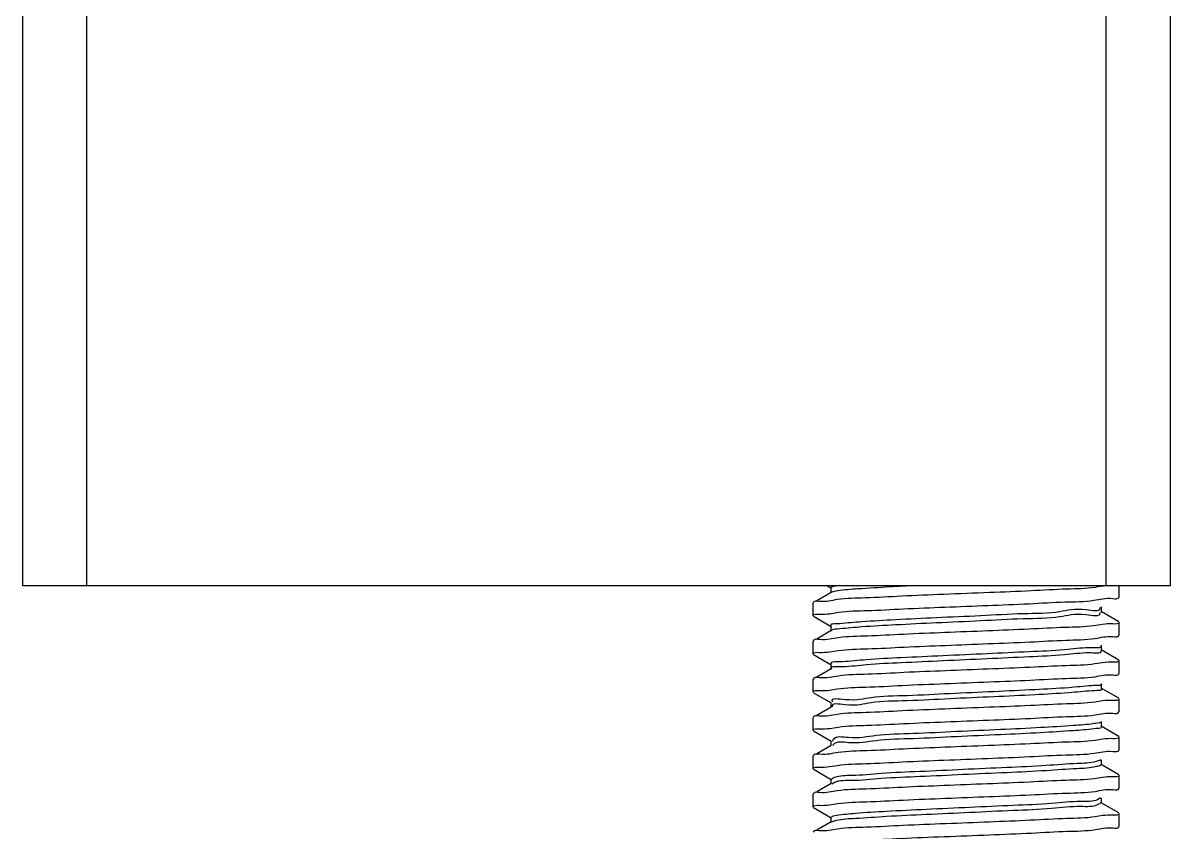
# Model space of a CAD drawing. Extents: x 552102 to 973302, y -80747 to 40012826.
# Drawn here: x 602475.2 to 602786.3, y 211737 to 211956.4 of the extents above; entities that cross this region are included whole.
import ezdxf

# ---------------------------------------------------------------- set-up
doc = ezdxf.new("R2010")
doc.units = 0
doc.header["$LTSCALE"] = 1000
doc.header["$MEASUREMENT"] = 0
doc.layers.add('02___PRT_ALL_AXES', color=7, linetype='Continuous')

msp = doc.modelspace()

# ---------------------------------------------------------------- linework, layer by layer
at = {"color": 2, "linetype": 'Continuous'}
for p, q in [((602475.24, 211803.84), (602475.24, 213739.2)), ((602492.52, 211803.84), (602492.52, 213739.2)), ((602769, 211803.84), (602769, 213739.2)), ((602786.28, 213739.2), (602786.28, 211803.84)), ((602786.28, 211803.84), (602475.24, 211803.84))]:
    msp.add_line(p, q, dxfattribs=at)
at = {"color": 133, "linetype": 'Continuous'}
for p, q in [((602693.21, 211803.84), (602694.41, 211803.15)), ((602694.3, 211803.28), (602694.3, 211801.9)), ((602694.41, 211802.02), (602690.48, 211799.75)), ((602694.58, 211802.05), (602694.43, 211801.99)), ((602772.36, 211800.74), (602772.46, 211800.86)), ((602689.61, 211799.24), (602689.51, 211799.13)), ((602693.99, 211796.26), (602696.38, 211796.64)), ((602767.22, 211796.62), (602767.24, 211796.46)), ((602767.24, 211797.92), (602767.24, 211797.84)), ((602772.36, 211794.06), (602767.56, 211796.84)), ((602767.67, 211796.71), (602767.67, 211798.09)), ((602689.61, 211795.56), (602694.41, 211792.78)), ((602767.98, 211793.36), (602765.63, 211792.99)), ((602694.41, 211791.66), (602690.48, 211789.38)), ((602694.3, 211792.91), (602694.3, 211791.53)), ((602772.36, 211790.38), (602772.46, 211790.49)), ((602689.61, 211788.88), (602689.51, 211788.76)), ((602767.67, 211786.34), (602767.67, 211787.73)), ((602689.61, 211785.19), (602694.41, 211782.41)), ((602693.99, 211785.9), (602696.3, 211786.26)), ((602772.36, 211783.69), (602767.56, 211786.47)), ((602694.41, 211781.29), (602690.48, 211779.01)), ((602694.3, 211782.54), (602694.3, 211781.16)), ((602767.99, 211782.97), (602765.91, 211782.64)), ((602689.61, 211778.51), (602689.51, 211778.39)), ((602772.36, 211780.01), (602772.46, 211780.12)), ((602689.61, 211774.82), (602694.41, 211772.05)), ((602693.98, 211775.55), (602696.02, 211775.88)), ((602772.36, 211773.32), (602767.56, 211776.1)), ((602767.67, 211775.98), (602767.67, 211777.36)), ((602694.3, 211772.17), (602694.3, 211770.79)), ((602767.99, 211772.6), (602765.93, 211772.27)), ((602694.41, 211770.92), (602690.48, 211768.64)), ((602772.36, 211769.64), (602772.46, 211769.75)), ((602689.61, 211768.14), (602689.51, 211768.03)), ((602693.99, 211765.16), (602696.33, 211765.53)), ((602772.36, 211762.96), (602767.56, 211765.74)), ((602767.67, 211765.61), (602767.67, 211766.99)), ((602689.61, 211764.46), (602694.41, 211761.68)), ((602694.41, 211760.55), (602690.48, 211758.28)), ((602694.3, 211761.81), (602694.3, 211760.42)), ((602694.83, 211760.57), (602694.74, 211760.4)), ((602694.85, 211760.61), (602694.83, 211760.57)), ((602767.99, 211762.24), (602765.93, 211761.9)), ((602772.36, 211759.27), (602772.46, 211759.39)), ((602689.61, 211757.77), (602689.51, 211757.66)), ((602767.67, 211755.24), (602767.67, 211756.62)), ((602689.61, 211754.09), (602694.41, 211751.31)), ((602693.98, 211754.81), (602696.08, 211755.14)), ((602772.36, 211752.59), (602767.56, 211755.37)), ((602694.41, 211750.18), (602690.48, 211747.91)), ((602694.3, 211751.44), (602694.3, 211750.06)), ((602694.72, 211750.13), (602694.56, 211750.01)), ((602694.78, 211750.16), (602694.72, 211750.13)), ((602767.98, 211751.88), (602765.72, 211751.52)), ((602689.61, 211747.4), (602689.51, 211747.29)), ((602772.36, 211748.9), (602772.46, 211749.02)), ((602689.61, 211743.72), (602694.41, 211740.94)), ((602693.98, 211744.44), (602696.11, 211744.78)), ((602767.39, 211746.31), (602766.69, 211745.87)), ((602772.36, 211742.22), (602767.56, 211745)), ((602767.67, 211744.87), (602767.67, 211746.25)), ((602694.3, 211741.07), (602694.3, 211739.69)), ((602767.99, 211741.5), (602765.94, 211741.17)), ((602694.41, 211739.82), (602690.48, 211737.54)), ((602694.63, 211739.8), (602694.46, 211739.72)), ((602772.36, 211738.54), (602772.46, 211738.65))]:
    msp.add_line(p, q, dxfattribs=at)
for points, start_tangent, end_tangent in [([(602696.56, 211803.88), (602696.11, 211803.8), (602694.31, 211803.27)], (-0.985422, -0.17013), (-0.443944, -0.896054)), ([(602717.2, 211803.87), (602710.29, 211803.5), (602701.63, 211802.96), (602696.11, 211802.42), (602694.58, 211802.05)], (-0.998958, -0.045637), (-0.937745, -0.347324)), ([(602765.98, 211803.38), (602758.35, 211802.91), (602748.59, 211802.45), (602737.29, 211801.97), (602725.05, 211801.49), (602713.45, 211801), (602703.64, 211800.53), (602696.03, 211800.07)], (-0.989075, -0.147412), (-0.989121, -0.147102)), ([(602769, 211803.81), (602765.98, 211803.38)], (-0.99716, -0.075317), (-0.989075, -0.147412)), ([(602696.03, 211800.07), (602691.18, 211799.6), (602689.53, 211799.27)], (-0.989121, -0.147102), (-0.307287, -0.951617)), ([(602696.38, 211796.64), (602704.23, 211797.11), (602713.99, 211797.57), (602725.24, 211798.04), (602736.84, 211798.5), (602748.08, 211798.97), (602757.82, 211799.43), (602765.63, 211799.9)], (0.989285, 0.145996), (0.989281, 0.146022)), ([(602765.63, 211799.9), (602770.73, 211800.38), (602772.44, 211800.72)], (0.989281, 0.146022), (0.294052, 0.955789)), ([(602767.24, 211797.84), (602763.52, 211797.3), (602756.33, 211796.76), (602746.43, 211796.22), (602734.89, 211795.68), (602722.92, 211795.14), (602711.82, 211794.59), (602702.77, 211794.05), (602696.72, 211793.51)], (0.050572, -0.99872), (-0.994102, -0.108448)), ([(602689.51, 211795.67), (602691.25, 211796.15)], (0, 1), (0.999156, -0.041066)), ([(602691.25, 211796.15), (602693.99, 211796.26)], (0.999156, -0.041066), (0.992451, 0.122644)), ([(602696.72, 211793.51), (602694.33, 211792.97), (602694.34, 211792.95)], (-0.994102, -0.108448), (0.660209, -0.751082)), ([(602767.24, 211796.46), (602763.52, 211795.92), (602756.33, 211795.38), (602746.43, 211794.84), (602734.89, 211794.29), (602722.92, 211793.75), (602711.82, 211793.21), (602702.77, 211792.67), (602696.72, 211792.13)], (0.050572, -0.99872), (-0.994102, -0.108448)), ([(602770.73, 211793.47), (602767.98, 211793.36)], (-0.999185, 0.04037), (-0.992246, -0.124289)), ([(602772.46, 211793.95), (602770.73, 211793.47)], (0, -1), (-0.999185, 0.04037)), ([(602696.72, 211792.13), (602694.37, 211791.71)], (-0.994102, -0.108448), (-0.813214, -0.581965)), ([(602765.63, 211792.99), (602757.82, 211792.52), (602748.08, 211792.06), (602736.84, 211791.59), (602725.24, 211791.12), (602713.99, 211790.66), (602704.23, 211790.2), (602696.38, 211789.73)], (-0.989281, -0.146022), (-0.989285, -0.145996)), ([(602765.91, 211789.55), (602770.82, 211790.03), (602772.43, 211790.35)], (0.989112, 0.147164), (0.314206, 0.949355)), ([(602696.38, 211789.73), (602691.25, 211789.24), (602689.53, 211788.9)], (-0.989285, -0.145996), (-0.291656, -0.956523)), ([(602696.3, 211786.26), (602704.3, 211786.74), (602714.17, 211787.21), (602725.38, 211787.67), (602737, 211788.14), (602748.27, 211788.61), (602758.08, 211789.07), (602765.91, 211789.55)], (0.989217, 0.146455), (0.989112, 0.147164)), ([(602767.48, 211787.55), (602764.32, 211787.02)], (0.562753, -0.826625), (-0.999932, -0.01166)), ([(602689.51, 211785.31), (602691.2, 211785.78)], (0, 1), (0.999261, -0.038442)), ([(602691.2, 211785.78), (602693.99, 211785.9)], (0.999261, -0.038442), (0.99199, 0.126313)), ([(602764.32, 211787.02), (602757.62, 211786.47), (602748.07, 211785.93), (602736.7, 211785.39), (602724.72, 211784.85), (602713.41, 211784.31), (602703.97, 211783.77), (602697.41, 211783.23)], (-0.999932, -0.01166), (-0.999283, -0.03787)), ([(602764.32, 211785.63), (602757.62, 211785.09), (602748.07, 211784.55), (602736.7, 211784.01), (602724.72, 211783.47), (602713.41, 211782.93), (602703.97, 211782.39), (602697.41, 211781.84)], (-0.999932, -0.01166), (-0.999283, -0.03787)), ([(602767.47, 211786.19), (602767.48, 211786.17), (602764.32, 211785.63)], (0.611896, -0.790939), (-0.999932, -0.01166)), ([(602697.41, 211783.23), (602694.44, 211782.68), (602694.45, 211782.67)], (-0.999283, -0.03787), (0.656892, -0.753985)), ([(602697.41, 211781.84), (602694.44, 211781.31)], (-0.999283, -0.03787), (0.610296, -0.792173)), ([(602765.91, 211782.64), (602758.08, 211782.16), (602748.27, 211781.7), (602737, 211781.23), (602725.38, 211780.76), (602714.17, 211780.3), (602704.3, 211779.83), (602696.3, 211779.35)], (-0.989112, -0.147164), (-0.989217, -0.146455)), ([(602770.82, 211783.11), (602767.99, 211782.97)], (-0.999398, 0.034699), (-0.990801, -0.135325)), ([(602772.46, 211783.58), (602770.82, 211783.11)], (0, -1), (-0.999398, 0.034699)), ([(602696.3, 211779.35), (602691.2, 211778.87), (602689.53, 211778.53)], (-0.989217, -0.146455), (-0.301981, -0.953314)), ([(602696.02, 211775.88), (602703.76, 211776.35), (602713.65, 211776.82), (602725.2, 211777.3), (602737.24, 211777.78), (602748.42, 211778.25), (602758.23, 211778.71), (602765.93, 211779.18)], (0.98905, 0.147582), (0.989078, 0.147396)), ([(602765.93, 211779.18), (602770.79, 211779.65), (602772.43, 211779.98)], (0.989078, 0.147396), (0.307648, 0.9515)), ([(602689.51, 211774.94), (602691.16, 211775.41)], (0, 1), (0.999373, -0.035394)), ([(602691.16, 211775.41), (602693.98, 211775.55)], (0.999373, -0.035394), (0.990671, 0.136275)), ([(602765.05, 211776.73), (602758.84, 211776.19), (602749.67, 211775.65), (602738.5, 211775.11), (602726.53, 211774.56), (602715.03, 211774.02), (602705.24, 211773.48), (602698.19, 211772.94), (602694.64, 211772.4), (602694.67, 211772.33)], (-0.996119, -0.08802), (0.383965, -0.923347)), ([(602765.05, 211775.35), (602758.84, 211774.81), (602749.67, 211774.26), (602738.5, 211773.72), (602726.53, 211773.18), (602715.03, 211772.64), (602705.24, 211772.1), (602698.19, 211771.56), (602694.64, 211771.02)], (-0.996119, -0.08802), (0.30337, -0.952873)), ([(602767.62, 211777.27), (602765.05, 211776.73)], (0.574035, -0.818831), (-0.996119, -0.08802)), ([(602767.6, 211775.91), (602767.62, 211775.89), (602765.05, 211775.35)], (0.687025, -0.726634), (-0.996119, -0.08802)), ([(602765.93, 211772.27), (602758.23, 211771.8), (602748.42, 211771.33), (602737.24, 211770.87), (602725.2, 211770.39), (602713.65, 211769.91), (602703.76, 211769.44), (602696.02, 211768.96)], (-0.989078, -0.147396), (-0.98905, -0.147582)), ([(602770.79, 211772.74), (602767.99, 211772.6)], (-0.999351, 0.03603), (-0.990781, -0.135471)), ([(602772.46, 211773.21), (602770.79, 211772.74)], (0, -1), (-0.999351, 0.03603)), ([(602696.02, 211768.96), (602691.16, 211768.49), (602689.53, 211768.17)], (-0.98905, -0.147582), (-0.310096, -0.950705)), ([(602694.64, 211771.02), (602694.65, 211771)], (0.303369, -0.952873), (0.32394, -0.946078)), ([(602696.33, 211765.53), (602704.09, 211766), (602713.97, 211766.46), (602725.34, 211766.94), (602737.07, 211767.41), (602748.41, 211767.88), (602758.23, 211768.34), (602765.93, 211768.82)], (0.989255, 0.146204), (0.989075, 0.147414)), ([(602765.93, 211768.82), (602770.79, 211769.28), (602772.43, 211769.62)], (0.989075, 0.147414), (0.307439, 0.951568)), ([(602765.68, 211766.44), (602760, 211765.9), (602751.22, 211765.36), (602740.28, 211764.82), (602728.35, 211764.28), (602716.7, 211763.74), (602706.57, 211763.2), (602699.05, 211762.65), (602694.94, 211762.11), (602694.69, 211761.67)], (-0.987462, -0.157856), (-0.331596, -0.943422)), ([(602767.55, 211766.87), (602765.68, 211766.44)], (-0.88552, -0.464601), (-0.987462, -0.157856)), ([(602767.67, 211765.61), (602765.68, 211765.06)], (0.106699, -0.994291), (-0.987462, -0.157856)), ([(602689.51, 211764.57), (602691.25, 211765.05)], (0, 1), (0.999165, -0.040846)), ([(602691.25, 211765.05), (602693.99, 211765.16)], (0.999165, -0.040846), (0.992231, 0.124411)), ([(602765.68, 211765.06), (602760, 211764.52), (602751.22, 211763.98), (602740.28, 211763.44), (602728.35, 211762.9), (602716.7, 211762.36), (602706.57, 211761.81), (602699.05, 211761.27), (602694.94, 211760.73), (602694.85, 211760.61)], (-0.987462, -0.157856), (-0.52804, -0.849219)), ([(602770.79, 211762.37), (602767.99, 211762.24)], (-0.999349, 0.03609), (-0.990797, -0.135356)), ([(602772.46, 211762.84), (602770.79, 211762.37)], (0, -1), (-0.999349, 0.03609)), ([(602765.93, 211761.9), (602758.23, 211761.43), (602748.41, 211760.97), (602737.07, 211760.49), (602725.34, 211760.03), (602713.97, 211759.55), (602704.09, 211759.09), (602696.33, 211758.62)], (-0.989075, -0.147414), (-0.989255, -0.146204)), ([(602765.72, 211758.43), (602770.74, 211758.91), (602772.44, 211759.25)], (0.989218, 0.146453), (0.295725, 0.955273)), ([(602696.33, 211758.62), (602691.25, 211758.14), (602689.53, 211757.8)], (-0.989255, -0.146204), (-0.291532, -0.956561)), ([(602766.23, 211756.16), (602761.08, 211755.62), (602752.72, 211755.08), (602742.04, 211754.53), (602730.18, 211753.99), (602718.4, 211753.45), (602707.97, 211752.91), (602699.99, 211752.37), (602695.32, 211751.83), (602694.46, 211751.3)], (-0.966727, -0.255809), (-0.645316, -0.763916)), ([(602696.08, 211755.14), (602703.81, 211755.62), (602713.68, 211756.08), (602725.02, 211756.56), (602736.76, 211757.02), (602748.13, 211757.5), (602758.01, 211757.97), (602765.72, 211758.43)], (0.989084, 0.147352), (0.989218, 0.146453)), ([(602767.5, 211756.59), (602766.23, 211756.16)], (-0.863728, -0.503958), (-0.966727, -0.255809)), ([(602689.51, 211754.2), (602691.19, 211754.67)], (0, 1), (0.999327, -0.036682)), ([(602691.19, 211754.67), (602693.98, 211754.81)], (0.999327, -0.036682), (0.99098, 0.134006)), ([(602766.23, 211754.78), (602761.08, 211754.23), (602752.72, 211753.69), (602742.04, 211753.15), (602730.18, 211752.61), (602718.4, 211752.07), (602707.97, 211751.53), (602699.99, 211750.99), (602695.32, 211750.45), (602694.78, 211750.16)], (-0.966727, -0.255809), (-0.851243, -0.524772)), ([(602767.61, 211755.29), (602766.23, 211754.78)], (-0.682491, -0.730894), (-0.966727, -0.255809)), ([(602765.72, 211751.52), (602758.01, 211751.05), (602748.13, 211750.59), (602736.76, 211750.11), (602725.02, 211749.64), (602713.68, 211749.17), (602703.81, 211748.7), (602696.08, 211748.23)], (-0.989218, -0.146453), (-0.989084, -0.147352)), ([(602770.74, 211752), (602767.98, 211751.88)], (-0.999217, 0.039577), (-0.991833, -0.127546)), ([(602772.46, 211752.47), (602770.74, 211752)], (0, -1), (-0.999217, 0.039577)), ([(602696.08, 211748.23), (602691.19, 211747.76), (602689.53, 211747.43)], (-0.989084, -0.147352), (-0.305372, -0.952233)), ([(602696.11, 211744.78), (602704.01, 211745.26), (602713.95, 211745.73), (602725.42, 211746.2), (602737.22, 211746.68), (602748.45, 211747.14), (602758.27, 211747.61), (602765.94, 211748.08)], (0.989083, 0.147359), (0.989101, 0.147242)), ([(602765.94, 211748.08), (602770.8, 211748.55), (602772.43, 211748.88)], (0.989101, 0.147242), (0.309297, 0.950966)), ([(602689.51, 211743.83), (602691.17, 211744.3)], (0, 1), (0.999343, -0.036243)), ([(602691.17, 211744.3), (602693.98, 211744.44)], (0.999343, -0.036243), (0.991121, 0.132966)), ([(602766.69, 211745.87), (602762.09, 211745.33), (602754.16, 211744.79), (602743.77, 211744.25), (602732, 211743.71), (602720.13, 211743.17), (602709.42, 211742.62), (602701.01, 211742.08), (602695.79, 211741.54), (602694.35, 211741.02)], (-0.894203, -0.447662), (-0.672614, -0.739994)), ([(602766.69, 211744.49), (602762.09, 211743.95), (602754.16, 211743.41), (602743.77, 211742.87), (602732, 211742.32), (602720.13, 211741.78), (602709.42, 211741.24), (602701.01, 211740.7), (602695.79, 211740.16), (602694.63, 211739.8)], (-0.894203, -0.447662), (-0.920859, -0.389897)), ([(602767.48, 211745.02), (602766.69, 211744.49)], (-0.628218, -0.778037), (-0.894203, -0.447662)), ([(602765.94, 211741.17), (602758.27, 211740.7), (602748.45, 211740.23), (602737.22, 211739.76), (602725.42, 211739.29), (602713.95, 211738.82), (602704.01, 211738.35), (602696.11, 211737.87)], (-0.989101, -0.147242), (-0.989083, -0.147359)), ([(602770.8, 211741.64), (602767.99, 211741.5)], (-0.999365, 0.035629), (-0.990724, -0.135891)), ([(602772.46, 211742.11), (602770.8, 211741.64)], (0, -1), (-0.999365, 0.035629)), ([(602696.11, 211737.87), (602691.17, 211737.39), (602689.53, 211737.06)], (-0.989083, -0.147359), (-0.308241, -0.951308)), ([(602696.06, 211734.41), (602703.61, 211734.87), (602713.39, 211735.34), (602725, 211735.82), (602737.3, 211736.31), (602748.7, 211736.79), (602758.42, 211737.25), (602766.02, 211737.72)], (0.989163, 0.146821), (0.989073, 0.147425)), ([(602766.02, 211737.72), (602770.81, 211738.18), (602772.43, 211738.51)], (0.989073, 0.147425), (0.312949, 0.94977))]:
    msp.add_spline(points, degree=3, dxfattribs=dict(at, start_tangent=start_tangent, end_tangent=end_tangent))
at = {"layer": '02___PRT_ALL_AXES', "color": 133, "linetype": 'Continuous'}
for p, q in [((602772.46, 211800.86), (602772.46, 211803.84)), ((602689.51, 211795.67), (602689.51, 211799.13)), ((602772.46, 211790.49), (602772.46, 211793.95)), ((602689.51, 211785.31), (602689.51, 211788.76)), ((602772.46, 211780.12), (602772.46, 211783.58)), ((602689.51, 211774.94), (602689.51, 211778.39)), ((602772.46, 211769.75), (602772.46, 211773.21)), ((602689.51, 211764.57), (602689.51, 211768.03)), ((602772.46, 211759.39), (602772.46, 211762.84)), ((602689.51, 211754.2), (602689.51, 211757.66)), ((602772.46, 211749.02), (602772.46, 211752.47)), ((602689.51, 211743.83), (602689.51, 211747.29)), ((602772.46, 211738.65), (602772.46, 211742.11))]:
    msp.add_line(p, q, dxfattribs=at)

doc.saveas('drawing.dxf')
